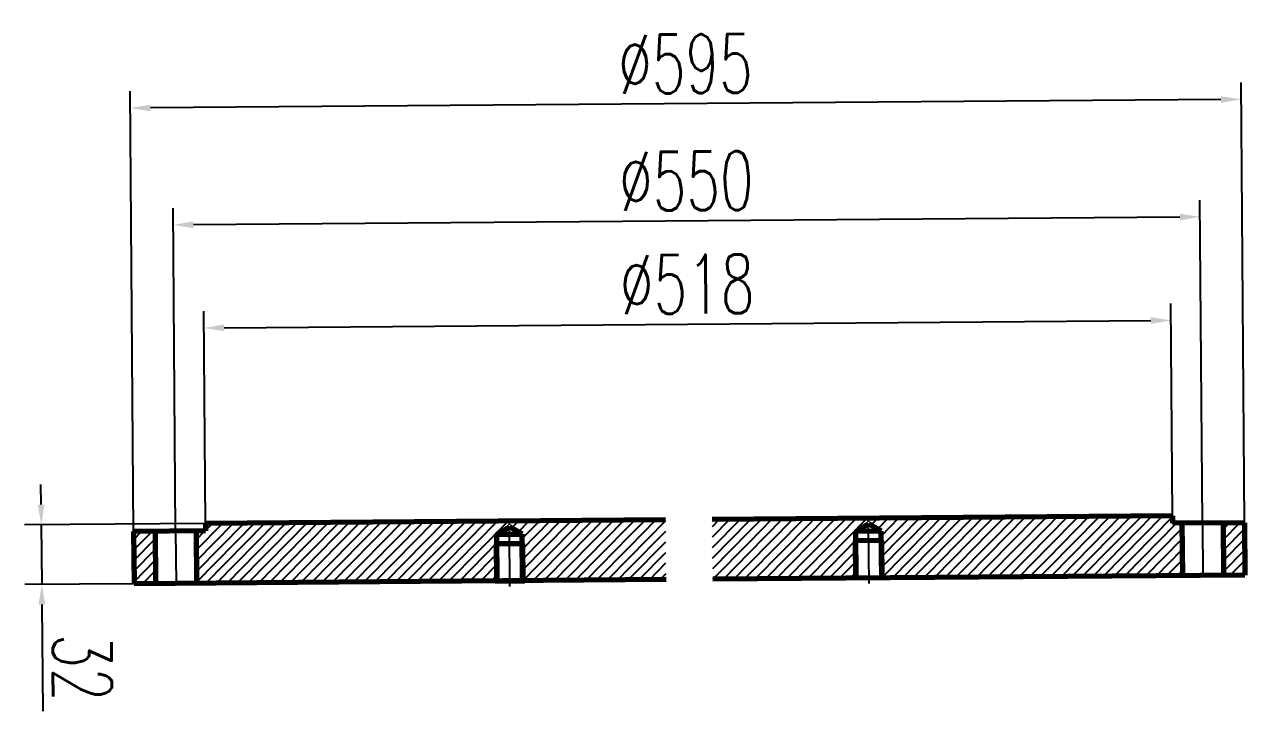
# Model space of a CAD drawing. Header units: millimetres. Extents: x -2673 to 2673, y -4526 to 1890.
# Drawn here: x -1884 to -1229, y -2928 to -2559 of the extents above; entities that cross this region are included whole.
import ezdxf

# ---------------------------------------------------------------- set-up
doc = ezdxf.new("R2010")
doc.units = ezdxf.units.MM
doc.linetypes.add('EB_DASHDOT', pattern=[39, 30, -3, 3, -3])
for name, color, linetype, lineweight in [('CAXA0', 7, 'Continuous', 70), ('CAXA1', 1, 'EB_DASHDOT', 25), ('CAXA3', 7, 'Continuous', 25), ('CAXA4', 3, 'Continuous', 25), ('CAXA5', 4, 'Continuous', 25)]:
    doc.layers.add(name, color=color, linetype=linetype, lineweight=lineweight)
doc.styles.add('机械', font='txt.shx', dxfattribs={"width": 0.667, "height": 15, "bigfont": 'gbcbig.shx'})
doc.dimstyles.new('标准', dxfattribs={"dimscale": 9, "dimtxt": 3.5, "dimasz": 1.2, "dimexe": 1, "dimexo": 0, "dimtad": 1, "dimdec": 1, "dimzin": 12, "dimdsep": 46, "dimtxsty": '机械', "dimcen": 0, "dimdle": 1.1, "dimaunit": 1, "dimazin": 2, "dimtfac": 1, "dimtdec": 3, "dimtmove": 0, "dimatfit": 3, "dimfxl": 0, "dimtolj": 1, "dimtzin": 0, "dimarcsym": 0})

# ---------------------------------------------------------------- blocks, each defined once
blk = doc.blocks.new('*D241')
at = {"layer": 'CAXA4', "color": 0, "lineweight": -2}
for p, q in [((-1875.47, -2816.51), (-1875.56, -2805.71)), ((-1787.46, -2826.62), (-1884.39, -2827.38)), ((-1875.39, -2827.31), (-1875.13, -2859.31)), ((-1825.71, -2858.92), (-1884.13, -2859.38)), ((-1875.05, -2870.11), (-1874.6, -2927.17))]:
    blk.add_line(p, q, dxfattribs=at)
at = {"layer": 'CAXA4', "color": 0}
for points in [[(-1873.67, -2816.49), (-1877.27, -2816.52), (-1875.39, -2827.31)], [(-1873.25, -2870.09), (-1876.85, -2870.12), (-1875.13, -2859.31)]]:
    blk.add_solid(points, dxfattribs=at)
at = {"layer": 'Defpoints', "color": 0}
for p in [(-1787.46, -2826.62), (-1875.13, -2859.31), (-1825.71, -2858.92)]:
    blk.add_point(p, dxfattribs=at)
at = {"layer": 'CAXA4', "color": 0, "insert": (-1853.41, -2903.87), "char_height": 31.5, "attachment_point": 5, "rotation": 270.4516, "style": '机械'}
blk.add_mtext('\\A1;32', dxfattribs=at)
blk = doc.blocks.new('CAXBLOCK11')
at = {"layer": 'CAXA3', "color": 0, "linetype": 'Continuous', "lineweight": 25}
for p, q in [((-1098.9, -110.64), (-1108, -99.98)), ((-1093.26, -111.09), (-1103.81, -98.72)), ((-1087.62, -111.54), (-1098.18, -99.17)), ((-1081.98, -111.99), (-1092.54, -99.61)), ((-1080.51, -107.55), (-1086.9, -100.06)), ((-1080.06, -101.91), (-1081.26, -100.51)), ((-1104.54, -110.2), (-1108.45, -105.61))]:
    blk.add_line(p, q, dxfattribs=at)
blk = doc.blocks.new('CAXBLOCK12')
at = {"layer": 'CAXA3', "color": 0, "linetype": 'Continuous', "lineweight": 25}
for p, q in [((-1053.47, 471.09), (-1061.79, 480.85)), ((-1047.83, 470.64), (-1058.38, 483.01)), ((-1042.19, 470.19), (-1052.74, 482.56)), ((-1036.55, 469.74), (-1047.11, 482.12)), ((-1034.31, 473.27), (-1041.47, 481.67)), ((-1033.86, 478.91), (-1035.83, 481.22)), ((-1059.11, 471.53), (-1062.24, 475.21)), ((-1038.79, 416.88), (-1064.48, 447.01)), ((-1038.34, 422.52), (-1061.48, 449.65)), ((-1037.9, 428.16), (-1055.84, 449.2)), ((-1037.45, 433.8), (-1050.2, 448.76)), ((-1037, 439.44), (-1044.56, 448.31)), ((-1036.55, 445.07), (-1038.92, 447.86)), ((-1039.69, 405.6), (-1069.05, 440.04)), ((-1039.24, 411.24), (-1068.17, 445.17)), ((-1040.14, 399.96), (-1069.5, 434.4)), ((-1040.59, 394.32), (-1069.95, 428.76)), ((-1041.04, 388.68), (-1070.4, 423.12)), ((-1041.48, 383.05), (-1070.85, 417.48)), ((-1041.93, 377.41), (-1071.29, 411.84)), ((-1052.08, 376.98), (-1072.19, 400.56)), ((-1046.44, 376.53), (-1071.74, 406.2)), ((-1057.72, 377.43), (-1072.64, 394.93)), ((-1063.36, 377.88), (-1073.09, 389.29)), ((-1069, 378.32), (-1073.54, 383.65)), ((-1045.23, 344.28), (-1073.99, 378.01)), ((-1044.18, 349.21), (-1069, 378.32)), ((-1043.73, 354.85), (-1063.36, 377.88)), ((-1043.28, 360.49), (-1057.72, 377.43)), ((-1042.83, 366.13), (-1052.08, 376.98)), ((-1042.38, 371.77), (-1046.44, 376.53)), ((-1050.87, 344.73), (-1074.43, 372.37)), ((-1062.15, 345.63), (-1075.33, 361.09)), ((-1056.51, 345.18), (-1074.88, 366.73)), ((-1067.79, 346.08), (-1075.78, 355.45)), ((-1073.43, 346.53), (-1076.23, 349.81)), ((-1049.66, 312.48), (-1076.68, 344.17)), ((-1046.87, 315.38), (-1073.43, 346.53)), ((-1046.42, 321.02), (-1067.79, 346.08)), ((-1045.97, 326.65), (-1062.15, 345.63)), ((-1045.52, 332.29), (-1056.51, 345.18)), ((-1045.07, 337.93), (-1050.87, 344.73)), ((-1044.62, 343.57), (-1045.23, 344.28)), ((-1055.3, 312.93), (-1077.13, 338.54)), ((-1060.94, 313.38), (-1077.57, 332.9)), ((-1072.21, 314.28), (-1078.47, 321.62)), ((-1066.57, 313.83), (-1078.02, 327.26)), ((-1077.85, 314.73), (-1078.92, 315.98)), ((-1054.68, 287.55), (-1077.85, 314.73)), ((-1060.32, 288), (-1079.37, 310.34)), ((-1049.11, 287.18), (-1072.21, 314.28)), ((-1048.66, 292.82), (-1066.57, 313.83)), ((-1048.21, 298.46), (-1060.94, 313.38)), ((-1047.76, 304.1), (-1055.3, 312.93)), ((-1047.32, 309.74), (-1049.66, 312.48)), ((-1065.96, 288.45), (-1079.82, 304.7)), ((-1071.6, 288.9), (-1080.27, 299.06)), ((-1075.37, 287.16), (-1080.71, 293.42)), ((-1052.87, 248.44), (-1081.61, 282.15)), ((-1077.72, 283.75), (-1081.16, 287.78)), ((-1058.51, 248.89), (-1082.06, 276.51)), ((-1064.15, 249.33), (-1082.51, 270.87)), ((-1051.8, 253.35), (-1070.4, 275.16)), ((-1051.35, 258.99), (-1064.76, 274.71)), ((-1050.9, 264.63), (-1059.12, 274.26)), ((-1050.46, 270.26), (-1053.48, 273.82)), ((-1069.79, 249.78), (-1082.96, 265.23)), ((-1075.43, 250.23), (-1083.41, 259.59)), ((-1081.07, 250.68), (-1083.85, 253.95)), ((-1054.49, 219.51), (-1081.07, 250.68)), ((-1054.04, 225.15), (-1075.43, 250.23)), ((-1053.6, 230.79), (-1069.79, 249.78)), ((-1053.15, 236.43), (-1064.15, 249.33)), ((-1062.94, 217.09), (-1084.75, 242.67)), ((-1057.3, 216.64), (-1084.3, 248.31)), ((-1052.7, 242.07), (-1058.51, 248.89)), ((-1052.25, 247.71), (-1052.87, 248.44)), ((-1068.58, 217.53), (-1085.2, 237.03)), ((-1074.22, 217.98), (-1085.65, 231.39)), ((-1079.85, 218.43), (-1086.1, 225.75)), ((-1085.49, 218.88), (-1086.55, 220.12)), ((-1067.56, 197.84), (-1085.49, 218.88)), ((-1061.92, 197.39), (-1079.85, 218.43)), ((-1056.29, 196.96), (-1074.22, 217.98)), ((-1055.84, 202.6), (-1068.58, 217.53)), ((-1055.39, 208.23), (-1062.94, 217.09)), ((-1054.94, 213.87), (-1057.3, 216.64)), ((-1073.19, 198.29), (-1087, 214.48)), ((-1078.83, 198.74), (-1087.44, 208.84)), ((-1084.47, 199.19), (-1087.89, 203.2)), ((-1071.79, 153.49), (-1089.73, 174.53)), ((-1066.15, 153.04), (-1084.09, 174.08)), ((-1060.51, 152.59), (-1078.45, 173.63)), ((-1059.43, 157.48), (-1072.81, 173.18)), ((-1058.98, 163.12), (-1067.17, 172.73)), ((-1058.53, 168.76), (-1061.53, 172.28)), ((-1077.43, 153.94), (-1090.58, 169.36)), ((-1088.71, 154.83), (-1091.48, 158.09)), ((-1083.07, 154.39), (-1091.03, 163.73)), ((-1064.94, 120.79), (-1091.93, 152.45)), ((-1062.12, 123.65), (-1088.71, 154.83)), ((-1061.67, 129.29), (-1083.07, 154.39)), ((-1061.22, 134.93), (-1077.43, 153.94)), ((-1060.77, 140.57), (-1071.79, 153.49)), ((-1060.33, 146.21), (-1066.15, 153.04)), ((-1059.88, 151.84), (-1060.51, 152.59)), ((-1070.58, 121.24), (-1092.38, 146.81)), ((-1076.22, 121.69), (-1092.83, 141.17)), ((-1081.86, 122.14), (-1093.28, 135.53)), ((-1087.5, 122.59), (-1093.72, 129.89)), ((-1075.61, 96.31), (-1094.62, 118.61)), ((-1093.13, 123.03), (-1094.17, 124.25)), ((-1069.97, 95.86), (-1093.13, 123.03)), ((-1064.36, 95.45), (-1087.5, 122.59)), ((-1063.91, 101.09), (-1081.86, 122.14)), ((-1063.47, 106.73), (-1076.22, 121.69)), ((-1063.02, 112.37), (-1070.58, 121.24)), ((-1062.57, 118.01), (-1064.94, 120.79)), ((-1081.24, 96.76), (-1095.07, 112.97)), ((-1086.88, 97.21), (-1095.52, 107.33)), ((-1090.63, 95.44), (-1095.97, 101.7)), ((-1092.98, 92.03), (-1096.42, 96.06)), ((-1067.5, 55.98), (-1096.86, 90.42)), ((-1068.4, 44.7), (-1097.76, 79.14)), ((-1067.95, 50.34), (-1097.31, 84.78)), ((-1067.05, 61.62), (-1085.68, 83.47)), ((-1066.61, 67.26), (-1080.04, 83.02)), ((-1066.16, 72.9), (-1074.41, 82.57)), ((-1065.71, 78.54), (-1068.77, 82.12)), ((-1068.85, 39.06), (-1098.21, 73.5)), ((-1069.3, 33.42), (-1098.66, 67.86)), ((-1069.75, 27.79), (-1099.11, 62.22)), ((-1070.19, 22.15), (-1099.56, 56.58)), ((-1070.64, 16.51), (-1100, 50.94)), ((-1071.54, 5.23), (-1100.9, 39.67)), ((-1071.09, 10.87), (-1100.45, 45.31)), ((-1071.99, -0.41), (-1101.35, 34.03)), ((-1072.44, -6.05), (-1101.8, 28.39)), ((-1072.89, -11.69), (-1102.25, 22.75)), ((-1073.33, -17.33), (-1102.7, 17.11)), ((-1073.78, -22.97), (-1103.14, 11.47)), ((-1074.68, -34.24), (-1104.04, 0.19)), ((-1074.23, -28.6), (-1103.59, 5.83)), ((-1075.13, -39.88), (-1104.49, -5.45)), ((-1075.58, -45.52), (-1104.94, -11.08)), ((-1076.03, -51.16), (-1105.39, -16.72)), ((-1076.47, -56.8), (-1105.84, -22.36)), ((-1076.92, -62.44), (-1106.28, -28)), ((-1077.82, -73.72), (-1107.18, -39.28)), ((-1077.37, -68.08), (-1106.73, -33.64)), ((-1078.89, -78.63), (-1107.63, -44.92)), ((-1084.53, -78.18), (-1108.08, -50.56)), ((-1090.17, -77.73), (-1108.53, -56.2)), ((-1095.8, -77.28), (-1108.98, -61.84)), ((-1106.03, -71.45), (-1109.42, -67.48)), ((-1101.44, -76.84), (-1105.75, -71.78))]:
    blk.add_line(p, q, dxfattribs=at)
blk = doc.blocks.new('*D238')
at = {"layer": 'CAXA4', "color": 0, "lineweight": -2}
for p, q in [((-1787.46, -2826.62), (-1788.36, -2712.92)), ((-1269.48, -2822.53), (-1270.37, -2708.83)), ((-1777.49, -2721.83), (-1281.1, -2717.92))]:
    blk.add_line(p, q, dxfattribs=at)
at = {"layer": 'CAXA4', "color": 0}
for points in [[(-1777.5, -2720.03), (-1777.47, -2723.63), (-1788.29, -2721.92)], [(-1281.12, -2716.12), (-1281.09, -2719.72), (-1270.3, -2717.83)]]:
    blk.add_solid(points, dxfattribs=at)
at = {"layer": 'Defpoints', "color": 0}
for p in [(-1270.3, -2717.83), (-1269.48, -2822.53), (-1787.46, -2826.62)]:
    blk.add_point(p, dxfattribs=at)
at = {"layer": 'CAXA4', "color": 0, "insert": (-1529.46, -2698.5), "char_height": 31.5, "attachment_point": 5, "rotation": 0.4516, "style": '机械'}
blk.add_mtext('\\A1;{%%C}518', dxfattribs=at)
blk = doc.blocks.new('*D239')
at = {"layer": 'CAXA4', "color": 0, "lineweight": -2}
for p, q in [((-1253.45, -2826.41), (-1254.81, -2653.41)), ((-1803.43, -2830.74), (-1804.79, -2657.74)), ((-1265.54, -2662.49), (-1793.92, -2666.66))]:
    blk.add_line(p, q, dxfattribs=at)
at = {"layer": 'CAXA4', "color": 0}
for points in [[(-1265.55, -2660.69), (-1265.52, -2664.29), (-1254.74, -2662.41)], [(-1793.94, -2664.86), (-1793.91, -2668.46), (-1804.72, -2666.74)]]:
    blk.add_solid(points, dxfattribs=at)
at = {"layer": 'Defpoints', "color": 0}
for p in [(-1804.72, -2666.74), (-1803.43, -2830.74), (-1253.45, -2826.41)]:
    blk.add_point(p, dxfattribs=at)
at = {"layer": 'CAXA4', "color": 0, "insert": (-1529.9, -2643.2), "char_height": 31.5, "attachment_point": 5, "rotation": 0.4516, "style": '机械'}
blk.add_mtext('\\A1;{%%C}550', dxfattribs=at)
blk = doc.blocks.new('*D240')
at = {"layer": 'CAXA4', "color": 0, "lineweight": -2}
for p, q in [((-1825.93, -2830.92), (-1827.79, -2595.16)), ((-1230.95, -2826.23), (-1232.8, -2590.47)), ((-1243.53, -2599.55), (-1816.92, -2604.07))]:
    blk.add_line(p, q, dxfattribs=at)
at = {"layer": 'CAXA4', "color": 0}
for points in [[(-1816.93, -2602.27), (-1816.9, -2605.87), (-1827.72, -2604.16)], [(-1243.55, -2597.75), (-1243.52, -2601.35), (-1232.73, -2599.47)]]:
    blk.add_solid(points, dxfattribs=at)
at = {"layer": 'Defpoints', "color": 0}
for p in [(-1827.72, -2604.16), (-1825.93, -2830.92), (-1230.95, -2826.23)]:
    blk.add_point(p, dxfattribs=at)
at = {"layer": 'CAXA4', "color": 0, "insert": (-1530.39, -2580.44), "char_height": 31.5, "attachment_point": 5, "rotation": 0.4516, "style": '机械'}
blk.add_mtext('\\A1;{%%C}595', dxfattribs=at)

msp = doc.modelspace()

# ---------------------------------------------------------------- linework, layer by layer
at = {"layer": 'CAXA0'}
for p, q in [((-1540.968, -2824.673), (-1787.461, -2826.616)), ((-1269.477, -2822.533), (-1515.969, -2824.476)), ((-1269.477, -2822.533), (-1269.445, -2826.533)), ((-1787.429, -2830.616), (-1825.928, -2830.919)), ((-1825.928, -2830.919), (-1825.707, -2858.918)), ((-1814.428, -2830.828), (-1814.208, -2858.828)), ((-1792.429, -2830.655), (-1792.208, -2858.654)), ((-1787.461, -2826.616), (-1787.429, -2830.616)), ((-1631.36, -2832.386), (-1624.591, -2828.406)), ((-1617.761, -2832.278), (-1624.591, -2828.406)), ((-1439.066, -2830.87), (-1432.297, -2826.891)), ((-1425.467, -2830.763), (-1439.066, -2830.87)), ((-1438.869, -2855.869), (-1439.066, -2830.87)), ((-1425.467, -2830.763), (-1432.297, -2826.891)), ((-1425.27, -2855.762), (-1425.467, -2830.763)), ((-1230.946, -2826.229), (-1269.445, -2826.533)), ((-1264.445, -2826.494), (-1264.225, -2854.493)), ((-1242.446, -2826.32), (-1242.225, -2854.319)), ((-1230.946, -2826.229), (-1230.726, -2854.229)), ((-1632.521, -2837.395), (-1616.521, -2837.269)), ((-1631.36, -2832.386), (-1617.761, -2832.278)), ((-1631.163, -2857.385), (-1631.36, -2832.386)), ((-1617.564, -2857.278), (-1617.761, -2832.278)), ((-1424.227, -2835.753), (-1440.227, -2835.879)), ((-1540.716, -2856.672), (-1825.707, -2858.918)), ((-1632.363, -2857.394), (-1616.364, -2857.268)), ((-1230.726, -2854.229), (-1515.717, -2856.475)), ((-1424.07, -2855.753), (-1440.069, -2855.879))]:
    msp.add_line(p, q, dxfattribs=at)
at = {"layer": 'CAXA1', "linetype": 'EB_DASHDOT', "lineweight": 25}
for p, q in [((-1624.34, -2860.331), (-1624.615, -2825.406)), ((-1432.046, -2858.815), (-1432.321, -2823.891))]:
    msp.add_line(p, q, dxfattribs=at)
at = {"layer": 'CAXA1'}
for p, q in [((-1803.429, -2830.742), (-1803.208, -2858.741)), ((-1253.446, -2826.407), (-1253.225, -2854.406))]:
    msp.add_line(p, q, dxfattribs=at)
at = {"layer": 'CAXA3'}
for p, q in [((-1632.363, -2857.394), (-1632.52, -2837.445)), ((-1616.364, -2857.268), (-1616.521, -2837.319)), ((-1440.069, -2855.879), (-1440.226, -2835.929)), ((-1424.07, -2855.753), (-1424.227, -2835.803))]:
    msp.add_line(p, q, dxfattribs=at)

# ---------------------------------------------------------------- block references
at = {"layer": 'CAXA5', "rotation": 275}
for name in ['CAXBLOCK12', 'CAXBLOCK11']:
    msp.add_blockref(name, (-1619.851, -3925.909), dxfattribs=at)

# ---------------------------------------------------------------- dimensions: what is measured, and where the dimension line sits
at = {"layer": 'CAXA4'}
for base, p1, p2, angle, text, picture, middle in [((-1827.715, -2604.159), (-1230.946, -2826.229), (-1825.928, -2830.919), 0.451596, '{%%C}595', '*D240', (-1530.393, -2580.439)), ((-1804.721, -2666.744), (-1253.446, -2826.407), (-1803.429, -2830.742), 0.451596, '{%%C}550', '*D239', (-1529.898, -2643.202)), ((-1270.302, -2717.835), (-1787.461, -2826.616), (-1269.477, -2822.533), 0.451596, '{%%C}518', '*D238', (-1529.462, -2698.502)), ((-1875.134, -2859.308), (-1787.461, -2826.616), (-1825.707, -2858.918), 270.451596, '32', '*D241', (-1853.407, -2903.872))]:
    dim = msp.add_linear_dim(base=base, p1=p1, p2=p2, angle=angle, text=text, dimstyle='标准', dxfattribs=at)
    dim.commit()
    dim.dimension.update_dxf_attribs({"geometry": picture, "text_midpoint": middle})

doc.saveas('drawing.dxf')
